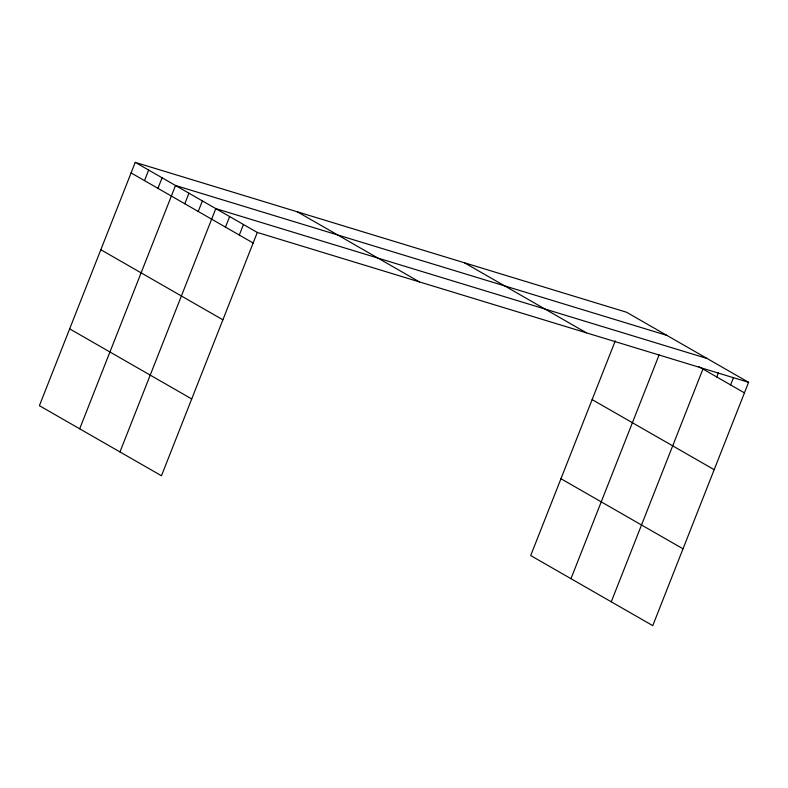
<?xml version="1.0" encoding="UTF-8"?>
<svg xmlns="http://www.w3.org/2000/svg" width="788" height="788" viewBox="0 0 788 788"><rect width="100%" height="100%" fill="white"/><g stroke="black" fill="none" stroke-linecap="round" stroke-linejoin="round"><path stroke-width="1.18" d="M135.24 162.367L39.4 405.682L161.461 475.765L257.302 232.45L135.24 162.367L626.539 312.235L748.6 382.318L652.76 625.633L530.698 555.55L615.27 340.859M144.519 180.619L148.666 170.08M157.945 188.332L162.092 177.792M79.677 428.81L175.517 185.495L666.815 335.363M184.796 203.747L188.953 193.208M198.221 211.46L202.378 200.92M119.963 451.938L215.804 208.623L707.102 358.491M225.476 227.111L229.633 216.572M239.316 235.06L243.472 224.511M570.975 578.678L659.103 354.945M611.261 601.805L702.945 369.04M716.784 376.979L718.439 372.763M730.614 384.928L733.52 377.541M257.302 232.45L748.6 382.318M698.818 366.666L744.443 392.867M464.408 262.778L586.469 332.861M297.371 211.824L419.433 281.907M592.133 399.595L714.194 469.678M131.084 172.917L253.145 242.999M560.957 478.73L683.019 548.822M100.834 249.727L222.886 319.81M69.659 328.862L191.72 398.955"/></g></svg>
